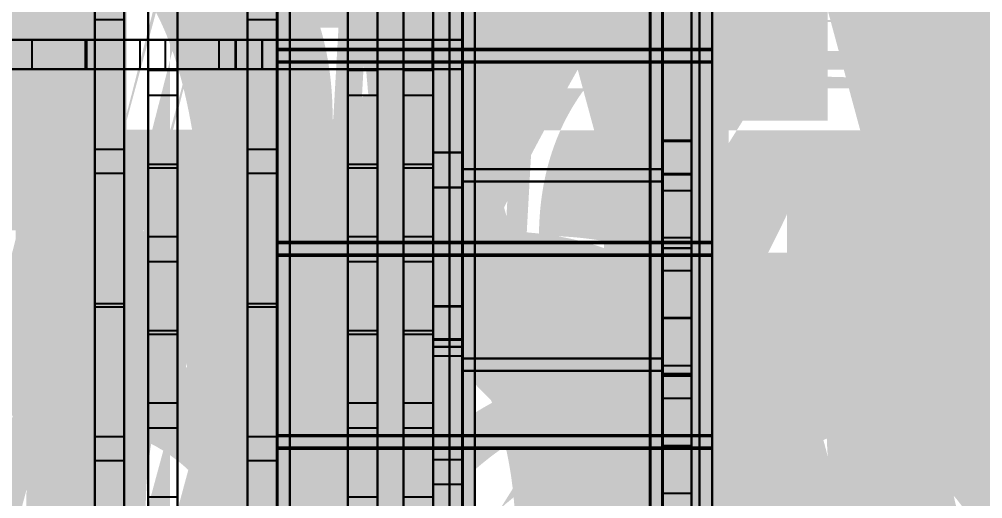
# Model space of a CAD drawing. Header units: inches. Extents: x 29 to 716, y 7 to 470.
# Drawn here: x 309.7 to 425.4, y 232.7 to 290.3 of the extents above; entities that cross this region are included whole.
import ezdxf

# ---------------------------------------------------------------- set-up
doc = ezdxf.new("R2010")
doc.units = ezdxf.units.IN
doc.header["$MEASUREMENT"] = 0
for name, color, linetype in [('FT2', 8, 'CONTINUOUS'), ('n1', 9, 'CONTINUOUS'), ('R1', 4, 'CONTINUOUS'), ('R2', 4, 'CONTINUOUS'), ('RT2', 7, 'CONTINUOUS'), ('W1', 5, 'CONTINUOUS'), ('W2', 5, 'CONTINUOUS')]:
    doc.layers.add(name, color=color, linetype=linetype)

msp = doc.modelspace()

# ---------------------------------------------------------------- linework, layer by layer
at = {"layer": 'FT2'}
for points in [[(328.73, 81.28, 112), (328.73, 344.14, 112), (325.19, 344.14, 112), (325.19, 81.28, 112)], [(325.19, 81.28, 112), (325.19, 344.14, 112), (325.19, 344.14, 110.54), (325.19, 81.28, 110.54)], [(325.19, 81.28, 96), (325.19, 344.14, 96), (328.73, 344.14, 96), (328.73, 81.28, 96)], [(325.19, 81.28, 96), (325.19, 81.28, 97.46), (325.19, 344.14, 97.46), (325.19, 344.14, 96)], [(328.73, 81.28, 112), (328.73, 81.28, 110.54), (328.73, 344.14, 110.54), (328.73, 344.14, 112)], [(328.73, 81.28, 96), (328.73, 344.14, 96), (328.73, 344.14, 97.46), (328.73, 81.28, 97.46)], [(352.73, 81.28, 112), (352.73, 344.14, 112), (349.19, 344.14, 112), (349.19, 81.28, 112)], [(349.19, 81.28, 112), (349.19, 344.14, 112), (349.19, 344.14, 110.54), (349.19, 81.28, 110.54)], [(349.19, 81.28, 96), (349.19, 344.14, 96), (352.73, 344.14, 96), (352.73, 81.28, 96)], [(349.19, 81.28, 96), (349.19, 81.28, 97.46), (349.19, 344.14, 97.46), (349.19, 344.14, 96)], [(352.73, 81.28, 112), (352.73, 81.28, 110.54), (352.73, 344.14, 110.54), (352.73, 344.14, 112)], [(352.73, 81.28, 96), (352.73, 344.14, 96), (352.73, 344.14, 97.46), (352.73, 81.28, 97.46)], [(359.4, 81.28, 112), (359.4, 344.14, 112), (355.85, 344.14, 112), (355.85, 81.28, 112)], [(355.85, 81.28, 112), (355.85, 344.14, 112), (355.85, 344.14, 110.54), (355.85, 81.28, 110.54)], [(355.85, 81.28, 96), (355.85, 344.14, 96), (359.4, 344.14, 96), (359.4, 81.28, 96)], [(355.85, 81.28, 96), (355.85, 81.28, 97.46), (355.85, 344.14, 97.46), (355.85, 344.14, 96)], [(359.4, 81.28, 112), (359.4, 81.28, 110.54), (359.4, 344.14, 110.54), (359.4, 344.14, 112)], [(359.4, 81.28, 96), (359.4, 344.14, 96), (359.4, 344.14, 97.46), (359.4, 81.28, 97.46)], [(328.73, 284.13, 112), (328.73, 292.36, 96.69), (325.19, 292.36, 96.69), (325.19, 284.13, 112)], [(325.19, 284.13, 112), (325.19, 292.36, 96.69), (325.19, 291.07, 96), (325.19, 282.84, 111.31)], [(328.73, 284.13, 112), (328.73, 282.84, 111.31), (328.73, 291.07, 96), (328.73, 292.36, 96.69)], [(352.73, 284.13, 112), (352.73, 292.36, 96.69), (349.19, 292.36, 96.69), (349.19, 284.13, 112)], [(349.19, 284.13, 112), (349.19, 292.36, 96.69), (349.19, 291.07, 96), (349.19, 282.84, 111.31)], [(352.73, 284.13, 112), (352.73, 282.84, 111.31), (352.73, 291.07, 96), (352.73, 292.36, 96.69)], [(359.4, 284.13, 112), (359.4, 292.36, 96.69), (355.85, 292.36, 96.69), (355.85, 284.13, 112)], [(355.85, 284.13, 112), (355.85, 292.36, 96.69), (355.85, 291.07, 96), (355.85, 282.84, 111.31)], [(359.4, 284.13, 112), (359.4, 282.84, 111.31), (359.4, 291.07, 96), (359.4, 292.36, 96.69)], [(325.19, 272.86, 96.69), (325.19, 281.09, 112), (325.19, 282.37, 111.31), (325.19, 274.14, 96)], [(328.73, 272.86, 96.69), (328.73, 274.14, 96), (328.73, 282.37, 111.31), (328.73, 281.09, 112)], [(349.19, 272.86, 96.69), (349.19, 281.09, 112), (349.19, 282.37, 111.31), (349.19, 274.14, 96)], [(352.73, 272.86, 96.69), (352.73, 274.14, 96), (352.73, 282.37, 111.31), (352.73, 281.09, 112)], [(355.85, 272.86, 96.69), (355.85, 281.09, 112), (355.85, 282.37, 111.31), (355.85, 274.14, 96)], [(359.4, 272.86, 96.69), (359.4, 274.14, 96), (359.4, 282.37, 111.31), (359.4, 281.09, 112)], [(328.73, 272.86, 96.69), (328.73, 281.09, 112), (325.19, 281.09, 112), (325.19, 272.86, 96.69)], [(352.73, 272.86, 96.69), (352.73, 281.09, 112), (349.19, 281.09, 112), (349.19, 272.86, 96.69)], [(359.4, 272.86, 96.69), (359.4, 281.09, 112), (355.85, 281.09, 112), (355.85, 272.86, 96.69)], [(328.73, 264.15, 112), (328.73, 272.39, 96.69), (325.19, 272.39, 96.69), (325.19, 264.15, 112)], [(325.19, 264.15, 112), (325.19, 272.39, 96.69), (325.19, 271.1, 96), (325.19, 262.87, 111.31)], [(328.73, 264.15, 112), (328.73, 262.87, 111.31), (328.73, 271.1, 96), (328.73, 272.39, 96.69)], [(352.73, 264.15, 112), (352.73, 272.39, 96.69), (349.19, 272.39, 96.69), (349.19, 264.15, 112)], [(349.19, 264.15, 112), (349.19, 272.39, 96.69), (349.19, 271.1, 96), (349.19, 262.87, 111.31)], [(352.73, 264.15, 112), (352.73, 262.87, 111.31), (352.73, 271.1, 96), (352.73, 272.39, 96.69)], [(359.4, 264.15, 112), (359.4, 272.39, 96.69), (355.85, 272.39, 96.69), (355.85, 264.15, 112)], [(355.85, 264.15, 112), (355.85, 272.39, 96.69), (355.85, 271.1, 96), (355.85, 262.87, 111.31)], [(359.4, 264.15, 112), (359.4, 262.87, 111.31), (359.4, 271.1, 96), (359.4, 272.39, 96.69)], [(325.19, 252.89, 96.69), (325.19, 261.12, 112), (325.19, 262.4, 111.31), (325.19, 254.17, 96)], [(328.73, 252.89, 96.69), (328.73, 254.17, 96), (328.73, 262.4, 111.31), (328.73, 261.12, 112)], [(349.19, 252.89, 96.69), (349.19, 261.12, 112), (349.19, 262.4, 111.31), (349.19, 254.17, 96)], [(352.73, 252.89, 96.69), (352.73, 254.17, 96), (352.73, 262.4, 111.31), (352.73, 261.12, 112)], [(355.85, 252.89, 96.69), (355.85, 261.12, 112), (355.85, 262.4, 111.31), (355.85, 254.17, 96)], [(359.4, 252.89, 96.69), (359.4, 254.17, 96), (359.4, 262.4, 111.31), (359.4, 261.12, 112)], [(328.73, 252.89, 96.69), (328.73, 261.12, 112), (325.19, 261.12, 112), (325.19, 252.89, 96.69)], [(352.73, 252.89, 96.69), (352.73, 261.12, 112), (349.19, 261.12, 112), (349.19, 252.89, 96.69)], [(359.4, 252.89, 96.69), (359.4, 261.12, 112), (355.85, 261.12, 112), (355.85, 252.89, 96.69)], [(328.73, 244.18, 112), (328.73, 252.41, 96.69), (325.19, 252.41, 96.69), (325.19, 244.18, 112)], [(325.19, 244.18, 112), (325.19, 252.41, 96.69), (325.19, 251.13, 96), (325.19, 242.9, 111.31)], [(328.73, 244.18, 112), (328.73, 242.9, 111.31), (328.73, 251.13, 96), (328.73, 252.41, 96.69)], [(352.73, 244.18, 112), (352.73, 252.41, 96.69), (349.19, 252.41, 96.69), (349.19, 244.18, 112)], [(349.19, 244.18, 112), (349.19, 252.41, 96.69), (349.19, 251.13, 96), (349.19, 242.9, 111.31)], [(352.73, 244.18, 112), (352.73, 242.9, 111.31), (352.73, 251.13, 96), (352.73, 252.41, 96.69)], [(359.4, 244.18, 112), (359.4, 252.41, 96.69), (355.85, 252.41, 96.69), (355.85, 244.18, 112)], [(355.85, 244.18, 112), (355.85, 252.41, 96.69), (355.85, 251.13, 96), (355.85, 242.9, 111.31)], [(359.4, 244.18, 112), (359.4, 242.9, 111.31), (359.4, 251.13, 96), (359.4, 252.41, 96.69)], [(325.19, 232.91, 96.69), (325.19, 241.15, 112), (325.19, 242.43, 111.31), (325.19, 234.2, 96)], [(328.73, 232.91, 96.69), (328.73, 234.2, 96), (328.73, 242.43, 111.31), (328.73, 241.15, 112)], [(349.19, 232.91, 96.69), (349.19, 241.15, 112), (349.19, 242.43, 111.31), (349.19, 234.2, 96)], [(352.73, 232.91, 96.69), (352.73, 234.2, 96), (352.73, 242.43, 111.31), (352.73, 241.15, 112)], [(355.85, 232.91, 96.69), (355.85, 241.15, 112), (355.85, 242.43, 111.31), (355.85, 234.2, 96)], [(359.4, 232.91, 96.69), (359.4, 234.2, 96), (359.4, 242.43, 111.31), (359.4, 241.15, 112)], [(328.73, 232.91, 96.69), (328.73, 241.15, 112), (325.19, 241.15, 112), (325.19, 232.91, 96.69)], [(352.73, 232.91, 96.69), (352.73, 241.15, 112), (349.19, 241.15, 112), (349.19, 232.91, 96.69)], [(359.4, 232.91, 96.69), (359.4, 241.15, 112), (355.85, 241.15, 112), (355.85, 232.91, 96.69)]]:
    msp.add_3dface(points, dxfattribs=at)
at = {"layer": 'n1'}
for points in [[(362.9, 347.71, 96), (362.9, 77.84, 96), (359.4, 77.84, 96), (359.4, 347.71, 96)], [(359.4, 77.84, 106), (359.4, 347.71, 106), (359.4, 347.71, 96), (359.4, 77.84, 96)], [(362.9, 77.84, 106), (362.9, 347.71, 106), (359.4, 347.71, 106), (359.4, 77.84, 106)], [(359.4, 347.71, 96), (359.4, 77.84, 96), (359.4, 77.84, 106), (359.4, 347.71, 106)], [(362.9, 347.71, 106), (362.9, 77.84, 106), (362.9, 77.84, 96), (362.9, 347.71, 96)], [(362.9, 77.84, 96), (362.9, 347.71, 96), (362.9, 347.71, 106), (362.9, 77.84, 106)]]:
    msp.add_3dface(points, dxfattribs=at)
at = {"layer": 'R1'}
for points in [[(385.41, 134.32, 112.1), (385.41, 327.44, 112.1), (386.91, 327.44, 112.07), (386.91, 134.32, 112.07)], [(385.49, 327.44, 115.67), (385.49, 134.32, 115.67), (386.99, 134.32, 115.63), (386.99, 327.44, 115.63)], [(386.91, 134.32, 112.07), (386.91, 327.44, 112.07), (386.99, 327.44, 115.63), (386.99, 134.32, 115.63)], [(362.89, 321.09, 112.57), (362.89, 158.34, 112.57), (362.96, 158.34, 116.13), (362.96, 321.09, 116.13)], [(364.39, 321.09, 112.54), (364.39, 158.34, 112.54), (362.89, 158.34, 112.57), (362.89, 321.09, 112.57)], [(364.46, 158.34, 116.1), (364.46, 321.09, 116.1), (362.96, 321.09, 116.13), (362.96, 158.34, 116.13)], [(362.89, 272.27, 112.57), (386.91, 272.27, 112.07), (386.91, 270.77, 112.07), (362.89, 270.77, 112.57)], [(386.99, 272.27, 115.63), (362.96, 272.27, 116.13), (362.96, 270.77, 116.13), (386.99, 270.77, 115.63)], [(362.89, 270.77, 112.57), (386.91, 270.77, 112.07), (386.99, 270.77, 115.63), (362.96, 270.77, 116.13)], [(362.89, 249.53, 112.57), (386.91, 249.53, 112.07), (386.91, 248.03, 112.07), (362.89, 248.03, 112.57)], [(386.99, 249.53, 115.63), (362.96, 249.53, 116.13), (362.96, 248.03, 116.13), (386.99, 248.03, 115.63)], [(362.89, 248.03, 112.57), (386.91, 248.03, 112.07), (386.99, 248.03, 115.63), (362.96, 248.03, 116.13)]]:
    msp.add_3dface(points, dxfattribs=at)
at = {"layer": 'R2'}
for points in [[(340.72, 377.81, 219.94), (340.72, 6.78, 235.42), (340.72, 6.93, 238.98), (340.72, 377.95, 223.5)], [(342.22, 6.93, 238.98), (342.22, 377.95, 223.5), (340.72, 377.95, 223.5), (340.72, 6.93, 238.98)], [(342.22, 377.81, 219.94), (342.22, 6.78, 235.42), (340.72, 6.78, 235.42), (340.72, 377.81, 219.94)], [(391.39, 377.95, 223.5), (391.39, 6.93, 238.98), (392.89, 6.93, 238.98), (392.89, 377.95, 223.5)], [(391.39, 6.78, 235.42), (391.39, 377.81, 219.94), (392.89, 377.81, 219.94), (392.89, 6.78, 235.42)], [(392.89, 6.78, 235.42), (392.89, 377.81, 219.94), (392.89, 377.95, 223.5), (392.89, 6.93, 238.98)], [(361.39, 308.39, 226.4), (361.39, 285.2, 227.37), (362.89, 285.2, 227.37), (362.89, 308.39, 226.4)], [(361.39, 285.05, 223.81), (361.39, 308.24, 222.84), (362.89, 308.24, 222.84), (362.89, 285.05, 223.81)], [(362.89, 285.05, 223.81), (362.89, 308.24, 222.84), (362.89, 308.39, 226.4), (362.89, 285.2, 227.37)], [(392.89, 286.7, 227.31), (340.72, 286.7, 227.31), (340.72, 285.2, 227.37), (392.89, 285.2, 227.37)], [(340.72, 286.55, 223.75), (392.89, 286.55, 223.75), (392.89, 285.05, 223.81), (340.72, 285.05, 223.81)], [(340.72, 285.05, 223.81), (392.89, 285.05, 223.81), (392.89, 285.2, 227.37), (340.72, 285.2, 227.37)], [(361.39, 285.2, 227.37), (361.39, 262.01, 228.34), (362.89, 262.01, 228.34), (362.89, 285.2, 227.37)], [(361.39, 261.86, 224.78), (361.39, 285.05, 223.81), (362.89, 285.05, 223.81), (362.89, 261.86, 224.78)], [(362.89, 261.86, 224.78), (362.89, 285.05, 223.81), (362.89, 285.2, 227.37), (362.89, 262.01, 228.34)], [(392.89, 263.51, 228.27), (340.72, 263.51, 228.27), (340.72, 262.01, 228.34), (392.89, 262.01, 228.34)], [(340.72, 263.36, 224.71), (392.89, 263.36, 224.71), (392.89, 261.86, 224.78), (340.72, 261.86, 224.78)], [(340.72, 261.86, 224.78), (392.89, 261.86, 224.78), (392.89, 262.01, 228.34), (340.72, 262.01, 228.34)], [(361.39, 262.01, 228.34), (361.39, 238.82, 229.3), (362.89, 238.82, 229.3), (362.89, 262.01, 228.34)], [(361.39, 238.67, 225.74), (361.39, 261.86, 224.78), (362.89, 261.86, 224.78), (362.89, 238.67, 225.74)], [(362.89, 238.67, 225.74), (362.89, 261.86, 224.78), (362.89, 262.01, 228.34), (362.89, 238.82, 229.3)], [(392.89, 240.32, 229.24), (340.72, 240.32, 229.24), (340.72, 238.82, 229.3), (392.89, 238.82, 229.3)], [(340.72, 240.17, 225.68), (392.89, 240.17, 225.68), (392.89, 238.67, 225.74), (340.72, 238.67, 225.74)], [(340.72, 238.67, 225.74), (392.89, 238.67, 225.74), (392.89, 238.82, 229.3), (340.72, 238.82, 229.3)], [(361.39, 238.82, 229.3), (361.39, 215.63, 230.27), (362.89, 215.63, 230.27), (362.89, 238.82, 229.3)], [(361.39, 215.48, 226.71), (361.39, 238.67, 225.74), (362.89, 238.67, 225.74), (362.89, 215.48, 226.71)], [(362.89, 215.48, 226.71), (362.89, 238.67, 225.74), (362.89, 238.82, 229.3), (362.89, 215.63, 230.27)]]:
    msp.add_3dface(points, dxfattribs=at)
at = {"layer": 'RT2'}
for points in [[(318.8, 377.81, 223.5), (318.8, 6.78, 238.98), (322.34, 6.78, 238.98), (322.34, 377.81, 223.5)], [(318.8, 377.81, 223.5), (318.8, 377.74, 222.04), (318.8, 6.72, 237.53), (318.8, 6.78, 238.98)], [(322.34, 377.81, 223.5), (322.34, 6.78, 238.98), (322.34, 6.72, 237.53), (322.34, 377.74, 222.04)], [(337.12, 377.81, 223.5), (337.12, 6.78, 238.98), (340.66, 6.78, 238.98), (340.66, 377.81, 223.5)], [(337.12, 377.81, 223.5), (337.12, 377.74, 222.04), (337.12, 6.72, 237.53), (337.12, 6.78, 238.98)], [(340.66, 377.81, 223.5), (340.66, 6.78, 238.98), (340.66, 6.72, 237.53), (340.66, 377.74, 222.04)], [(318.8, 344.31, 208.79), (318.8, 81.28, 219.77), (318.8, 81.34, 221.23), (318.8, 344.37, 210.25)], [(322.34, 344.31, 208.79), (322.34, 81.28, 219.77), (318.8, 81.28, 219.77), (318.8, 344.31, 208.79)], [(322.34, 344.31, 208.79), (322.34, 344.37, 210.25), (322.34, 81.34, 221.23), (322.34, 81.28, 219.77)], [(337.12, 344.31, 208.79), (337.12, 81.28, 219.77), (337.12, 81.34, 221.23), (337.12, 344.37, 210.25)], [(340.66, 344.31, 208.79), (340.66, 81.28, 219.77), (337.12, 81.28, 219.77), (337.12, 344.31, 208.79)], [(340.66, 344.31, 208.79), (340.66, 344.37, 210.25), (340.66, 81.34, 221.23), (340.66, 81.28, 219.77)], [(318.8, 290.19, 212.39), (318.8, 274.64, 227.8), (322.34, 274.64, 227.8), (322.34, 290.19, 212.39)], [(318.8, 290.19, 212.39), (318.8, 289.16, 211.36), (318.8, 273.61, 226.77), (318.8, 274.64, 227.8)], [(322.34, 290.19, 212.39), (322.34, 274.64, 227.8), (322.34, 273.61, 226.77), (322.34, 289.16, 211.36)], [(337.12, 290.19, 212.39), (337.12, 274.64, 227.8), (340.66, 274.64, 227.8), (340.66, 290.19, 212.39)], [(337.12, 290.19, 212.39), (337.12, 289.16, 211.36), (337.12, 273.61, 226.77), (337.12, 274.64, 227.8)], [(340.66, 290.19, 212.39), (340.66, 274.64, 227.8), (340.66, 273.61, 226.77), (340.66, 289.16, 211.36)], [(318.8, 271.72, 227.93), (318.8, 272.7, 226.85), (318.8, 257.1, 212.69), (318.8, 256.12, 213.76)], [(322.34, 271.72, 227.93), (322.34, 256.12, 213.76), (322.34, 257.1, 212.69), (322.34, 272.7, 226.85)], [(337.12, 271.72, 227.93), (337.12, 272.7, 226.85), (337.12, 257.1, 212.69), (337.12, 256.12, 213.76)], [(340.66, 271.72, 227.93), (340.66, 256.12, 213.76), (340.66, 257.1, 212.69), (340.66, 272.7, 226.85)], [(318.8, 271.72, 227.93), (318.8, 256.12, 213.76), (322.34, 256.12, 213.76), (322.34, 271.72, 227.93)], [(337.12, 271.72, 227.93), (337.12, 256.12, 213.76), (340.66, 256.12, 213.76), (340.66, 271.72, 227.93)], [(318.8, 255.7, 213.83), (318.8, 240.14, 229.24), (322.34, 240.14, 229.24), (322.34, 255.7, 213.83)], [(318.8, 255.7, 213.83), (318.8, 254.67, 212.8), (318.8, 239.12, 228.21), (318.8, 240.14, 229.24)], [(322.34, 255.7, 213.83), (322.34, 240.14, 229.24), (322.34, 239.12, 228.21), (322.34, 254.67, 212.8)], [(337.12, 255.7, 213.83), (337.12, 240.14, 229.24), (340.66, 240.14, 229.24), (340.66, 255.7, 213.83)], [(337.12, 255.7, 213.83), (337.12, 254.67, 212.8), (337.12, 239.12, 228.21), (337.12, 240.14, 229.24)], [(340.66, 255.7, 213.83), (340.66, 240.14, 229.24), (340.66, 239.12, 228.21), (340.66, 254.67, 212.8)], [(318.8, 237.23, 229.37), (318.8, 238.21, 228.29), (318.8, 222.61, 214.13), (318.8, 221.63, 215.2)], [(322.34, 237.23, 229.37), (322.34, 221.63, 215.2), (322.34, 222.61, 214.13), (322.34, 238.21, 228.29)], [(337.12, 237.23, 229.37), (337.12, 238.21, 228.29), (337.12, 222.61, 214.13), (337.12, 221.63, 215.2)], [(340.66, 237.23, 229.37), (340.66, 221.63, 215.2), (340.66, 222.61, 214.13), (340.66, 238.21, 228.29)], [(318.8, 237.23, 229.37), (318.8, 221.63, 215.2), (322.34, 221.63, 215.2), (322.34, 237.23, 229.37)], [(337.12, 237.23, 229.37), (337.12, 221.63, 215.2), (340.66, 221.63, 215.2), (340.66, 237.23, 229.37)]]:
    msp.add_3dface(points, dxfattribs=at)
at = {"layer": 'W1'}
for points in [[(362.9, 344.27, 106), (362.9, 82.21, 106), (359.4, 82.21, 106), (359.4, 344.27, 106)], [(359.4, 82.21, 107.5), (359.4, 344.27, 107.5), (359.4, 344.27, 106), (359.4, 82.21, 106)], [(362.9, 82.21, 112.75), (362.9, 344.27, 112.75), (359.4, 344.27, 112.75), (359.4, 82.21, 112.75)], [(359.4, 344.27, 111.25), (359.4, 82.21, 111.25), (359.4, 82.21, 112.75), (359.4, 344.27, 112.75)], [(362.9, 344.27, 107.5), (362.9, 82.21, 107.5), (362.9, 82.21, 106), (362.9, 344.27, 106)], [(362.9, 82.21, 111.25), (362.9, 344.27, 111.25), (362.9, 344.27, 112.75), (362.9, 82.21, 112.75)], [(390.41, 327.44), (390.41, 130.73), (386.91, 130.73), (386.91, 327.44)], [(386.91, 130.73, 1.5), (386.91, 327.44, 1.5), (386.91, 327.44), (386.91, 130.73)], [(390.41, 130.73, 134), (390.41, 327.44, 134), (386.91, 327.44, 134), (386.91, 130.73, 134)], [(386.91, 327.44, 132.5), (386.91, 130.73, 132.5), (386.91, 130.73, 134), (386.91, 327.44, 134)], [(390.41, 327.44, 1.5), (390.41, 130.73, 1.5), (390.41, 130.73), (390.41, 327.44)], [(390.41, 130.73, 132.5), (390.41, 327.44, 132.5), (390.41, 327.44, 134), (390.41, 130.73, 134)], [(390.41, 275.68, 44.67), (390.41, 292.93, 44.67), (386.91, 292.93, 44.67), (386.91, 275.68, 44.67)], [(386.91, 292.93, 43.17), (386.91, 275.68, 43.17), (386.91, 275.68, 44.67), (386.91, 292.93, 44.67)], [(390.41, 275.68, 89.33), (390.41, 292.93, 89.33), (386.91, 292.93, 89.33), (386.91, 275.68, 89.33)], [(386.91, 292.93, 87.83), (386.91, 275.68, 87.83), (386.91, 275.68, 89.33), (386.91, 292.93, 89.33)], [(390.41, 275.68, 43.17), (390.41, 292.93, 43.17), (390.41, 292.93, 44.67), (390.41, 275.68, 44.67)], [(390.41, 275.68, 87.83), (390.41, 292.93, 87.83), (390.41, 292.93, 89.33), (390.41, 275.68, 89.33)], [(386.91, 277.18, 134), (386.91, 277.18), (386.91, 275.68), (386.91, 275.68, 134)], [(390.41, 277.18), (390.41, 277.18, 134), (390.41, 275.68, 134), (390.41, 275.68)], [(390.41, 275.68), (390.41, 275.68, 134), (386.91, 275.68, 134), (386.91, 275.68)], [(390.41, 275.62, 134), (390.41, 275.62), (386.91, 275.62), (386.91, 275.62, 134)], [(386.91, 274.12), (386.91, 274.12, 134), (386.91, 275.62, 134), (386.91, 275.62)], [(390.41, 275.62, 96), (390.41, 271.68, 96), (386.91, 271.68, 96), (386.91, 275.62, 96)], [(386.91, 271.68, 97.5), (386.91, 275.62, 97.5), (386.91, 275.62, 96), (386.91, 271.68, 96)], [(390.41, 271.68, 44.67), (390.41, 275.62, 44.67), (386.91, 275.62, 44.67), (386.91, 271.68, 44.67)], [(386.91, 275.62, 43.17), (386.91, 271.68, 43.17), (386.91, 271.68, 44.67), (386.91, 275.62, 44.67)], [(390.41, 271.68, 89.33), (390.41, 275.62, 89.33), (386.91, 275.62, 89.33), (386.91, 271.68, 89.33)], [(386.91, 275.62, 87.83), (386.91, 271.68, 87.83), (386.91, 271.68, 89.33), (386.91, 275.62, 89.33)], [(390.41, 274.12, 134), (390.41, 274.12), (390.41, 275.62), (390.41, 275.62, 134)], [(390.41, 275.62, 97.5), (390.41, 271.68, 97.5), (390.41, 271.68, 96), (390.41, 275.62, 96)], [(390.41, 271.68, 43.17), (390.41, 275.62, 43.17), (390.41, 275.62, 44.67), (390.41, 271.68, 44.67)], [(390.41, 271.68, 87.83), (390.41, 275.62, 87.83), (390.41, 275.62, 89.33), (390.41, 271.68, 89.33)], [(362.9, 274.26, 112.75), (362.9, 274.26, 106), (359.4, 274.26, 106), (359.4, 274.26, 112.75)], [(359.4, 272.76, 106), (359.4, 272.76, 112.75), (359.4, 274.26, 112.75), (359.4, 274.26, 106)], [(362.9, 272.76, 112.75), (362.9, 272.76, 106), (362.9, 274.26, 106), (362.9, 274.26, 112.75)], [(386.91, 273.18, 134), (386.91, 273.18), (386.91, 271.68), (386.91, 271.68, 134)], [(390.41, 273.18), (390.41, 273.18, 134), (390.41, 271.68, 134), (390.41, 271.68)], [(390.41, 175.68, 80), (390.41, 271.68, 80), (386.91, 271.68, 80), (386.91, 175.68, 80)], [(386.91, 271.68, 78.5), (386.91, 175.68, 78.5), (386.91, 175.68, 80), (386.91, 271.68, 80)], [(390.41, 271.68, 76.06), (390.41, 175.68, 76.06), (386.91, 175.68, 76.06), (386.91, 271.68, 76.06)], [(386.91, 175.68, 77.56), (386.91, 271.68, 77.56), (386.91, 271.68, 76.06), (386.91, 175.68, 76.06)], [(390.41, 175.68, 76), (390.41, 271.68, 76), (386.91, 271.68, 76), (386.91, 175.68, 76)], [(386.91, 271.68, 74.5), (386.91, 175.68, 74.5), (386.91, 175.68, 76), (386.91, 271.68, 76)], [(390.41, 271.68, 96), (390.41, 175.68, 96), (386.91, 175.68, 96), (386.91, 271.68, 96)], [(386.91, 175.68, 97.5), (386.91, 271.68, 97.5), (386.91, 271.68, 96), (386.91, 175.68, 96)], [(390.41, 271.68), (390.41, 271.68, 134), (386.91, 271.68, 134), (386.91, 271.68)], [(390.41, 247.68, 44.67), (390.41, 271.68, 44.67), (386.91, 271.68, 44.67), (386.91, 247.68, 44.67)], [(386.91, 271.68, 43.17), (386.91, 247.68, 43.17), (386.91, 247.68, 44.67), (386.91, 271.68, 44.67)], [(390.41, 271.62, 134), (390.41, 271.62, 96), (386.91, 271.62, 96), (386.91, 271.62, 134)], [(386.91, 270.12, 96), (386.91, 270.12, 134), (386.91, 271.62, 134), (386.91, 271.62, 96)], [(390.41, 175.74, 107.81), (390.41, 271.62, 107.81), (386.91, 271.62, 107.81), (386.91, 175.74, 107.81)], [(386.91, 271.62, 106.31), (386.91, 175.74, 106.31), (386.91, 175.74, 107.81), (386.91, 271.62, 107.81)], [(390.41, 175.68, 78.5), (390.41, 271.68, 78.5), (390.41, 271.68, 80), (390.41, 175.68, 80)], [(390.41, 271.68, 77.56), (390.41, 175.68, 77.56), (390.41, 175.68, 76.06), (390.41, 271.68, 76.06)], [(390.41, 175.68, 74.5), (390.41, 271.68, 74.5), (390.41, 271.68, 76), (390.41, 175.68, 76)], [(390.41, 271.68, 97.5), (390.41, 175.68, 97.5), (390.41, 175.68, 96), (390.41, 271.68, 96)], [(390.41, 247.68, 43.17), (390.41, 271.68, 43.17), (390.41, 271.68, 44.67), (390.41, 247.68, 44.67)], [(390.41, 270.12, 134), (390.41, 270.12, 96), (390.41, 271.62, 96), (390.41, 271.62, 134)], [(390.41, 175.74, 106.31), (390.41, 271.62, 106.31), (390.41, 271.62, 107.81), (390.41, 175.74, 107.81)], [(390.41, 264.03, 107.81), (390.41, 269.64, 96), (386.91, 269.64, 96), (386.91, 264.03, 107.81)], [(386.91, 268.29, 95.36), (386.91, 262.67, 107.17), (386.91, 264.03, 107.81), (386.91, 269.64, 96)], [(390.41, 262.67, 107.17), (390.41, 268.29, 95.36), (390.41, 269.64, 96), (390.41, 264.03, 107.81)], [(390.41, 262.78, 134), (390.41, 262.78, 107.81), (386.91, 262.78, 107.81), (386.91, 262.78, 134)], [(386.91, 261.28, 107.81), (386.91, 261.28, 134), (386.91, 262.78, 134), (386.91, 262.78, 107.81)], [(390.41, 261.28, 134), (390.41, 261.28, 107.81), (390.41, 262.78, 107.81), (390.41, 262.78, 134)], [(386.91, 261.4, 107.17), (386.91, 255.78, 95.36), (386.91, 254.42, 96), (386.91, 260.04, 107.81)], [(390.41, 255.78, 95.36), (390.41, 261.4, 107.17), (390.41, 260.04, 107.81), (390.41, 254.42, 96)], [(390.41, 254.42, 96), (390.41, 260.04, 107.81), (386.91, 260.04, 107.81), (386.91, 254.42, 96)], [(390.41, 248.68, 107.81), (390.41, 254.3, 96), (386.91, 254.3, 96), (386.91, 248.68, 107.81)], [(386.91, 252.95, 95.36), (386.91, 247.33, 107.17), (386.91, 248.68, 107.81), (386.91, 254.3, 96)], [(390.41, 247.33, 107.17), (390.41, 252.95, 95.36), (390.41, 254.3, 96), (390.41, 248.68, 107.81)], [(362.9, 250.92, 112.75), (362.9, 250.92, 106), (359.4, 250.92, 106), (359.4, 250.92, 112.75)], [(359.4, 249.42, 106), (359.4, 249.42, 112.75), (359.4, 250.92, 112.75), (359.4, 250.92, 106)], [(362.9, 249.42, 112.75), (362.9, 249.42, 106), (362.9, 250.92, 106), (362.9, 250.92, 112.75)], [(390.41, 247.68, 76), (390.41, 247.68), (386.91, 247.68), (386.91, 247.68, 76)], [(386.91, 246.18), (386.91, 246.18, 76), (386.91, 247.68, 76), (386.91, 247.68)], [(390.41, 247.68, 80), (390.41, 247.68, 76.06), (386.91, 247.68, 76.06), (386.91, 247.68, 80)], [(386.91, 246.18, 76.06), (386.91, 246.18, 80), (386.91, 247.68, 80), (386.91, 247.68, 76.06)], [(390.41, 223.68, 44.67), (390.41, 247.68, 44.67), (386.91, 247.68, 44.67), (386.91, 223.68, 44.67)], [(386.91, 247.68, 43.17), (386.91, 223.68, 43.17), (386.91, 223.68, 44.67), (386.91, 247.68, 44.67)], [(390.41, 246.18, 76), (390.41, 246.18), (390.41, 247.68), (390.41, 247.68, 76)], [(390.41, 246.18, 80), (390.41, 246.18, 76.06), (390.41, 247.68, 76.06), (390.41, 247.68, 80)], [(390.41, 223.68, 43.17), (390.41, 247.68, 43.17), (390.41, 247.68, 44.67), (390.41, 223.68, 44.67)], [(390.41, 247.44, 134), (390.41, 247.44, 107.81), (386.91, 247.44, 107.81), (386.91, 247.44, 134)], [(386.91, 245.94, 107.81), (386.91, 245.94, 134), (386.91, 247.44, 134), (386.91, 247.44, 107.81)], [(390.41, 245.94, 134), (390.41, 245.94, 107.81), (390.41, 247.44, 107.81), (390.41, 247.44, 134)], [(386.91, 246.05, 107.17), (386.91, 240.43, 95.36), (386.91, 239.08, 96), (386.91, 244.7, 107.81)], [(390.41, 240.43, 95.36), (390.41, 246.05, 107.17), (390.41, 244.7, 107.81), (390.41, 239.08, 96)], [(390.41, 239.08, 96), (390.41, 244.7, 107.81), (386.91, 244.7, 107.81), (386.91, 239.08, 96)], [(390.41, 233.34, 107.81), (390.41, 238.96, 96), (386.91, 238.96, 96), (386.91, 233.34, 107.81)], [(386.91, 237.61, 95.36), (386.91, 231.99, 107.17), (386.91, 233.34, 107.81), (386.91, 238.96, 96)], [(390.41, 231.99, 107.17), (390.41, 237.61, 95.36), (390.41, 238.96, 96), (390.41, 233.34, 107.81)]]:
    msp.add_3dface(points, dxfattribs=at)
at = {"layer": 'W2'}
for points in [[(362.9, 347.81, 112.75), (362.9, 77.74, 112.75), (359.4, 77.74, 112.75), (359.4, 347.81, 112.75)], [(359.4, 77.74, 114.25), (359.4, 347.81, 114.25), (359.4, 347.81, 112.75), (359.4, 77.74, 112.75)], [(362.9, 77.74, 232.46), (362.9, 347.81, 221.19), (359.4, 347.81, 221.19), (359.4, 77.74, 232.46)], [(359.4, 347.74, 219.69), (359.4, 77.68, 230.96), (359.4, 77.74, 232.46), (359.4, 347.81, 221.19)], [(362.9, 347.81, 114.25), (362.9, 77.74, 114.25), (362.9, 77.74, 112.75), (362.9, 347.81, 112.75)], [(362.9, 77.68, 230.96), (362.9, 347.74, 219.69), (362.9, 347.81, 221.19), (362.9, 77.74, 232.46)], [(362.9, 287.78, 172.61), (362.9, 306.62, 172.61), (359.4, 306.62, 172.61), (359.4, 287.78, 172.61)], [(359.4, 306.62, 171.11), (359.4, 287.78, 171.11), (359.4, 287.78, 172.61), (359.4, 306.62, 172.61)], [(362.9, 287.78, 171.11), (362.9, 306.62, 171.11), (362.9, 306.62, 172.61), (362.9, 287.78, 172.61)], [(359.4, 289.28, 223.7), (359.4, 289.28, 112.75), (359.4, 287.78, 112.75), (359.4, 287.78, 223.7)], [(362.9, 289.28, 112.75), (362.9, 289.28, 223.7), (362.9, 287.78, 223.7), (362.9, 287.78, 112.75)], [(359.33, 284.28, 112.75), (141.95, 284.28, 112.75), (141.95, 287.78, 112.75), (359.33, 287.78, 112.75)], [(141.95, 287.78, 114.25), (359.33, 287.78, 114.25), (359.33, 287.78, 112.75), (141.95, 287.78, 112.75)], [(141.95, 284.28, 208.75), (359.33, 284.28, 208.75), (359.33, 287.78, 208.75), (141.95, 287.78, 208.75)], [(359.33, 287.78, 207.25), (141.95, 287.78, 207.25), (141.95, 287.78, 208.75), (359.33, 287.78, 208.75)], [(335.75, 284.28, 192.75), (299.75, 284.28, 192.75), (299.75, 287.78, 192.75), (335.75, 287.78, 192.75)], [(299.75, 287.78, 194.25), (335.75, 287.78, 194.25), (335.75, 287.78, 192.75), (299.75, 287.78, 192.75)], [(316.3, 287.78, 192.19), (309.85, 287.78, 208.19), (311.24, 287.78, 208.75), (317.69, 287.78, 192.75)], [(311.24, 284.28, 208.75), (317.69, 284.28, 192.75), (317.69, 287.78, 192.75), (311.24, 287.78, 208.75)], [(317.81, 284.28, 192.75), (324.26, 284.28, 208.75), (324.26, 287.78, 208.75), (317.81, 287.78, 192.75)], [(325.66, 287.78, 208.19), (319.2, 287.78, 192.19), (317.81, 287.78, 192.75), (324.26, 287.78, 208.75)], [(332.33, 287.78, 192.19), (325.87, 287.78, 208.19), (327.26, 287.78, 208.75), (333.72, 287.78, 192.75)], [(327.26, 284.28, 208.75), (333.72, 284.28, 192.75), (333.72, 287.78, 192.75), (327.26, 287.78, 208.75)], [(334.19, 287.78, 192.75), (334.19, 287.78, 208.75), (335.69, 287.78, 208.75), (335.69, 287.78, 192.75)], [(335.69, 284.28, 208.75), (335.69, 284.28, 192.75), (335.69, 287.78, 192.75), (335.69, 287.78, 208.75)], [(335.75, 284.28, 112.75), (335.75, 284.28, 208.75), (335.75, 287.78, 208.75), (335.75, 287.78, 112.75)], [(337.25, 287.78, 208.75), (337.25, 287.78, 112.75), (335.75, 287.78, 112.75), (335.75, 287.78, 208.75)], [(335.75, 284.28, 160.75), (338.89, 284.28, 160.75), (338.89, 287.78, 160.75), (335.75, 287.78, 160.75)], [(338.89, 287.78, 159.25), (335.75, 287.78, 159.25), (335.75, 287.78, 160.75), (338.89, 287.78, 160.75)], [(337.39, 287.78, 112.75), (337.39, 287.78, 208.75), (338.89, 287.78, 208.75), (338.89, 287.78, 112.75)], [(338.89, 284.28, 208.75), (338.89, 284.28, 112.75), (338.89, 287.78, 112.75), (338.89, 287.78, 208.75)], [(338.89, 284.28, 160.75), (359.33, 284.28, 160.75), (359.33, 287.78, 160.75), (338.89, 287.78, 160.75)], [(359.33, 287.78, 159.25), (338.89, 287.78, 159.25), (338.89, 287.78, 160.75), (359.33, 287.78, 160.75)], [(357.83, 287.78, 112.75), (357.83, 287.78, 208.75), (359.33, 287.78, 208.75), (359.33, 287.78, 112.75)], [(359.33, 284.28, 208.75), (359.33, 284.28, 112.75), (359.33, 287.78, 112.75), (359.33, 287.78, 208.75)], [(362.9, 287.78, 112.75), (362.9, 287.78, 223.7), (359.4, 287.78, 223.7), (359.4, 287.78, 112.75)], [(362.9, 284.28, 172.61), (362.9, 287.78, 172.61), (359.4, 287.78, 172.61), (359.4, 284.28, 172.61)], [(359.4, 287.78, 171.11), (359.4, 284.28, 171.11), (359.4, 284.28, 172.61), (359.4, 287.78, 172.61)], [(362.9, 284.28, 171.11), (362.9, 287.78, 171.11), (362.9, 287.78, 172.61), (362.9, 284.28, 172.61)], [(359.33, 284.28, 114.25), (141.95, 284.28, 114.25), (141.95, 284.28, 112.75), (359.33, 284.28, 112.75)], [(141.95, 284.28, 207.25), (359.33, 284.28, 207.25), (359.33, 284.28, 208.75), (141.95, 284.28, 208.75)], [(335.75, 284.28, 194.25), (299.75, 284.28, 194.25), (299.75, 284.28, 192.75), (335.75, 284.28, 192.75)], [(309.85, 284.28, 208.19), (316.3, 284.28, 192.19), (317.69, 284.28, 192.75), (311.24, 284.28, 208.75)], [(319.2, 284.28, 192.19), (325.66, 284.28, 208.19), (324.26, 284.28, 208.75), (317.81, 284.28, 192.75)], [(325.87, 284.28, 208.19), (332.33, 284.28, 192.19), (333.72, 284.28, 192.75), (327.26, 284.28, 208.75)], [(334.19, 284.28, 208.75), (334.19, 284.28, 192.75), (335.69, 284.28, 192.75), (335.69, 284.28, 208.75)], [(337.25, 284.28, 112.75), (337.25, 284.28, 208.75), (335.75, 284.28, 208.75), (335.75, 284.28, 112.75)], [(335.75, 284.28, 159.25), (338.89, 284.28, 159.25), (338.89, 284.28, 160.75), (335.75, 284.28, 160.75)], [(337.39, 284.28, 208.75), (337.39, 284.28, 112.75), (338.89, 284.28, 112.75), (338.89, 284.28, 208.75)], [(338.89, 284.28, 159.25), (359.33, 284.28, 159.25), (359.33, 284.28, 160.75), (338.89, 284.28, 160.75)], [(357.83, 284.28, 208.75), (357.83, 284.28, 112.75), (359.33, 284.28, 112.75), (359.33, 284.28, 208.75)], [(362.9, 284.28, 223.84), (362.9, 284.28, 112.75), (359.4, 284.28, 112.75), (359.4, 284.28, 223.84)], [(359.4, 282.78, 112.75), (359.4, 282.78, 223.84), (359.4, 284.28, 223.84), (359.4, 284.28, 112.75)], [(362.9, 270.05, 172.61), (362.9, 284.28, 172.61), (359.4, 284.28, 172.61), (359.4, 270.05, 172.61)], [(359.4, 284.28, 171.11), (359.4, 270.05, 171.11), (359.4, 270.05, 172.61), (359.4, 284.28, 172.61)], [(362.9, 282.78, 223.84), (362.9, 282.78, 112.75), (362.9, 284.28, 112.75), (362.9, 284.28, 223.84)], [(362.9, 270.05, 171.11), (362.9, 284.28, 171.11), (362.9, 284.28, 172.61), (362.9, 270.05, 172.61)], [(362.9, 270.05, 224.44), (362.9, 270.05, 112.75), (359.4, 270.05, 112.75), (359.4, 270.05, 224.44)], [(359.4, 268.55, 112.75), (359.4, 268.55, 224.44), (359.4, 270.05, 224.44), (359.4, 270.05, 112.75)], [(362.9, 255.82, 172.61), (362.9, 270.05, 172.61), (359.4, 270.05, 172.61), (359.4, 255.82, 172.61)], [(359.4, 270.05, 171.11), (359.4, 255.82, 171.11), (359.4, 255.82, 172.61), (359.4, 270.05, 172.61)], [(362.9, 268.55, 224.44), (362.9, 268.55, 112.75), (362.9, 270.05, 112.75), (362.9, 270.05, 224.44)], [(362.9, 255.82, 171.11), (362.9, 270.05, 171.11), (362.9, 270.05, 172.61), (362.9, 255.82, 172.61)], [(359.4, 257.32, 225.03), (359.4, 257.32, 112.75), (359.4, 255.82, 112.75), (359.4, 255.82, 225.03)], [(362.9, 257.32, 112.75), (362.9, 257.32, 225.03), (362.9, 255.82, 225.03), (362.9, 255.82, 112.75)], [(362.9, 255.82, 112.75), (362.9, 255.82, 225.03), (359.4, 255.82, 225.03), (359.4, 255.82, 112.75)], [(362.9, 255.76, 225.03), (362.9, 255.76, 112.75), (359.4, 255.76, 112.75), (359.4, 255.76, 225.03)], [(359.4, 254.26, 112.75), (359.4, 254.26, 225.03), (359.4, 255.76, 225.03), (359.4, 255.76, 112.75)], [(362.9, 255.76, 208.75), (362.9, 251.82, 208.75), (359.4, 251.82, 208.75), (359.4, 255.76, 208.75)], [(359.4, 251.82, 210.25), (359.4, 255.76, 210.25), (359.4, 255.76, 208.75), (359.4, 251.82, 208.75)], [(362.9, 251.82, 172.61), (362.9, 255.76, 172.61), (359.4, 255.76, 172.61), (359.4, 251.82, 172.61)], [(359.4, 255.76, 171.11), (359.4, 251.82, 171.11), (359.4, 251.82, 172.61), (359.4, 255.76, 172.61)], [(362.9, 254.26, 225.03), (362.9, 254.26, 112.75), (362.9, 255.76, 112.75), (362.9, 255.76, 225.03)], [(362.9, 255.76, 210.25), (362.9, 251.82, 210.25), (362.9, 251.82, 208.75), (362.9, 255.76, 208.75)], [(362.9, 251.82, 171.11), (362.9, 255.76, 171.11), (362.9, 255.76, 172.61), (362.9, 251.82, 172.61)], [(359.4, 253.32, 225.2), (359.4, 253.32, 112.75), (359.4, 251.82, 112.75), (359.4, 251.82, 225.2)], [(362.9, 253.32, 112.75), (362.9, 253.32, 225.2), (362.9, 251.82, 225.2), (362.9, 251.82, 112.75)], [(362.9, 107.82, 194.75), (362.9, 251.82, 194.75), (359.4, 251.82, 194.75), (359.4, 107.82, 194.75)], [(359.4, 251.82, 193.25), (359.4, 107.82, 193.25), (359.4, 107.82, 194.75), (359.4, 251.82, 194.75)], [(362.9, 251.82, 190.81), (362.9, 107.82, 190.81), (359.4, 107.82, 190.81), (359.4, 251.82, 190.81)], [(359.4, 107.82, 192.31), (359.4, 251.82, 192.31), (359.4, 251.82, 190.81), (359.4, 107.82, 190.81)], [(362.9, 107.82, 190.75), (362.9, 251.82, 190.75), (359.4, 251.82, 190.75), (359.4, 107.82, 190.75)], [(359.4, 251.82, 189.25), (359.4, 107.82, 189.25), (359.4, 107.82, 190.75), (359.4, 251.82, 190.75)], [(362.9, 251.82, 208.75), (362.9, 107.82, 208.75), (359.4, 107.82, 208.75), (359.4, 251.82, 208.75)], [(359.4, 107.82, 210.25), (359.4, 251.82, 210.25), (359.4, 251.82, 208.75), (359.4, 107.82, 208.75)], [(362.9, 251.82, 112.75), (362.9, 251.82, 225.2), (359.4, 251.82, 225.2), (359.4, 251.82, 112.75)], [(362.9, 227.82, 172.61), (362.9, 251.82, 172.61), (359.4, 251.82, 172.61), (359.4, 227.82, 172.61)], [(359.4, 251.82, 171.11), (359.4, 227.82, 171.11), (359.4, 227.82, 172.61), (359.4, 251.82, 172.61)], [(362.9, 251.76, 225.2), (362.9, 251.76, 208.75), (359.4, 251.76, 208.75), (359.4, 251.76, 225.2)], [(359.4, 250.26, 208.75), (359.4, 250.26, 225.2), (359.4, 251.76, 225.2), (359.4, 251.76, 208.75)], [(362.9, 107.82, 193.25), (362.9, 251.82, 193.25), (362.9, 251.82, 194.75), (362.9, 107.82, 194.75)], [(362.9, 251.82, 192.31), (362.9, 107.82, 192.31), (362.9, 107.82, 190.81), (362.9, 251.82, 190.81)], [(362.9, 107.82, 189.25), (362.9, 251.82, 189.25), (362.9, 251.82, 190.75), (362.9, 107.82, 190.75)], [(362.9, 251.82, 210.25), (362.9, 107.82, 210.25), (362.9, 107.82, 208.75), (362.9, 251.82, 208.75)], [(362.9, 227.82, 171.11), (362.9, 251.82, 171.11), (362.9, 251.82, 172.61), (362.9, 227.82, 172.61)], [(362.9, 250.26, 225.2), (362.9, 250.26, 208.75), (362.9, 251.76, 208.75), (362.9, 251.76, 225.2)], [(362.9, 237.39, 225.8), (362.9, 249.78, 208.75), (359.4, 249.78, 208.75), (359.4, 237.39, 225.8)], [(359.4, 248.57, 207.87), (359.4, 236.17, 224.92), (359.4, 237.39, 225.8), (359.4, 249.78, 208.75)], [(362.9, 236.17, 224.92), (362.9, 248.57, 207.87), (362.9, 249.78, 208.75), (362.9, 237.39, 225.8)], [(359.4, 235.6, 225.04), (359.4, 223.11, 207.87), (359.4, 221.89, 208.75), (359.4, 234.38, 225.92)], [(362.9, 223.11, 207.87), (362.9, 235.6, 225.04), (362.9, 234.38, 225.92), (362.9, 221.89, 208.75)], [(362.9, 221.89, 208.75), (362.9, 234.38, 225.92), (359.4, 234.38, 225.92), (359.4, 221.89, 208.75)]]:
    msp.add_3dface(points, dxfattribs=at)

# ---------------------------------------------------------------- texts
at = {"layer": 'n1t'}
for s, p in [('W68', (362.9, 212.77, 109.94)), ('W79', (62.35, 149.81, 99.94))]:
    msp.add_text(s, height=120, dxfattribs=at).set_placement(p)
at = {"layer": 'R1t'}
for s, p in [('R7', (378.62, 278.08, 116.51)), ('R8', (370.9, 142.24, 116.5))]:
    msp.add_text(s, height=120, dxfattribs=at).set_placement(p)
at = {"layer": 'R2t'}
for s, p in [('R10', (58.46, 192.29, 239.36)), ('R9', (366.77, 192.29, 239.36))]:
    msp.add_text(s, height=120, dxfattribs=at).set_placement(p)
at = {"layer": 'W1t'}
for s, p in [('W73', (186.33, 284.28, 99.94)), ('W74', (390.41, 229.09, 137.94)), ('W71', (362.9, 213.24, 116.69)), ('W12', (374.9, 130.73, 137.94))]:
    msp.add_text(s, height=120, dxfattribs=at).set_placement(p)
at = {"layer": 'W2t'}
for s, p in [('W47', (138.39, 289.26, 212.69)), ('W16', (250.64, 284.28, 212.69)), ('W46', (102.14, 237.75, 212.69)), ('W5', (362.9, 212.77, 236.4)), ('W17', (65.9, 195.51, 237.84)), ('W3', (116.76, 188.25, 212.69)), ('W59', (168.49, 188.25, 212.69)), ('W58', (174, 187.68, 212.69)), ('W57', (179.27, 185.96, 212.69)), ('W56', (184.07, 183.19, 212.69)), ('W55', (188.19, 179.49, 212.69)), ('W54', (191.44, 175, 212.69)), ('W18', (121.85, 172.97, 212.69)), ('W53', (193.7, 169.94, 212.69)), ('W48', (194.73, 164.21, 212.69)), ('W19', (158.38, 161.23, 212.69)), ('W60', (198.4, 121.24, 212.69))]:
    msp.add_text(s, height=120, dxfattribs=at).set_placement(p)

doc.saveas('drawing.dxf')
